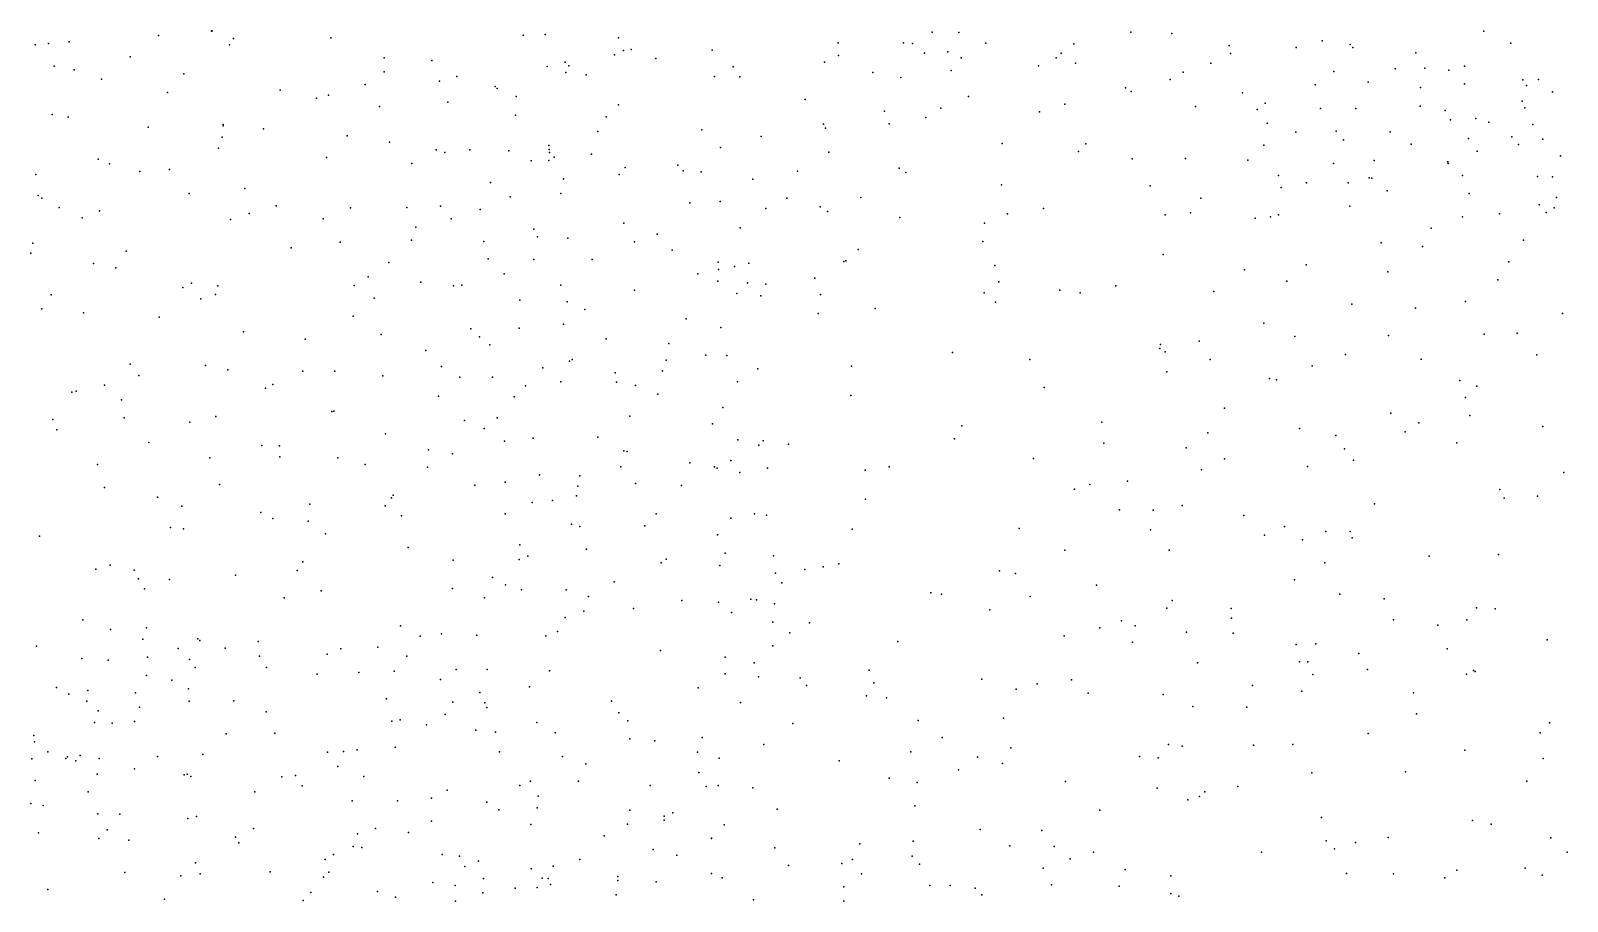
# Model space of a CAD drawing. Header units: metres. Extents: x -23.9 to 23.9, y -27.4 to 27.4.
# Drawn here: x -8.959 to -5.984, y 3.373 to 5.059 of the extents above; entities that cross this region are included whole.
import ezdxf

# ---------------------------------------------------------------- set-up
doc = ezdxf.new("R2010")
doc.units = ezdxf.units.M

msp = doc.modelspace()

# ---------------------------------------------------------------- linework, layer by layer
for p in [(-8.6087, 5.0585, -18.388), (-8.6078, 5.0593, 15.4684), (-6.1448, 5.0582, -13.8213), (-8.9501, 5.032, 21.4841), (-8.9247, 5.0347, 18.7125), (-8.8843, 5.0377, 15.4919), (-8.7117, 5.0501, 21.7867), (-8.574, 5.0322, 18.3592), (-8.5663, 5.0442, 21.9212), (-8.3777, 5.0454, 15.5731), (-8.0054, 5.0509, 18.1317), (-7.963, 5.0517, 25.4018), (-7.8208, 5.0453, 24.0506), (-7.3952, 5.0357, 17.6802), (-7.2687, 5.0358, 15.458), (-7.2514, 5.0347, 22.9086), (-7.2135, 5.0564, -23.4855), (-7.1616, 5.0557, 17.2455), (-7.1097, 5.0355, 15.443), (-6.939, 5.0342, 15.4268), (-6.8289, 5.0562, 25.0372), (-6.7495, 5.0541, 16.6303), (-6.6383, 5.0306, 16.5594), (-6.4584, 5.0399, 15.9569), (-6.4041, 5.0325, 0.792), (-6.0931, 5.0351, -23.967), (-8.7664, 5.0087, 18.4153), (-8.2747, 5.0068, 22.0215), (-8.1819, 5.0016, 25.7368), (-7.8283, 5.0126, 22.2387), (-7.8111, 5.0213, 18.0813), (-7.7962, 5.0228, 15.5092), (-7.7485, 5.0056, -22.4524), (-7.6393, 5.0216, 17.9678), (-7.3946, 5.0116, 23.1439), (-7.2282, 5.0158, 23.6194), (-7.1832, 5.0184, 17.4318), (-7.1569, 5.0068, -0.1535), (-6.9729, 5.0066, 17.1629), (-6.9637, 5.016, -14.2674), (-6.6355, 5.0153, 0.4999), (-6.5084, 5.0268, 16.173), (-6.3986, 5.0268, 15.438), (-6.2768, 5.0167, 15.8052), (-8.9133, 4.9908, -2.0312), (-8.8747, 4.9838, 18.5543), (-8.6625, 4.9761, 25.9311), (-8.2746, 4.9795, 18.3134), (-8.134, 4.9704, 18.2847), (-7.959, 4.99, 22.1352), (-7.924, 4.9984, 24.4533), (-7.9226, 4.9783, 24.8952), (-7.9171, 4.991, 25.1505), (-7.8833, 4.974, 24.1943), (-7.6347, 4.9706, 18.0977), (-7.5984, 4.9894, 15.4853), (-7.5859, 4.9698, -0.6419), (-7.4217, 4.9982, 17.8744), (-7.328, 4.9785, 22.6674), (-7.1764, 4.9822, 17.57), (-7.0072, 4.9916, 23.064), (-6.936, 4.9965, 13.7597), (-6.7271, 4.9793, 13.6201), (-6.6739, 4.9965, 16.7531), (-6.4354, 4.9802, 22.4197), (-6.3167, 4.9853, 16.1658), (-6.2593, 4.9866, 15.4328), (-6.2129, 4.9832, 15.9794), (-6.1823, 4.9906, 15.5463), (-8.8219, 4.9654, 21.6693), (-8.6941, 4.9393, 15.4997), (-8.4757, 4.944, 21.9827), (-8.3114, 4.9554, -1.5337), (-8.1676, 4.9614, -19.8853), (-8.0596, 4.9513, -20.4582), (-8.0555, 4.9472, 25.4902), (-7.2737, 4.9686, 17.7727), (-6.8391, 4.9488, 22.8249), (-6.8281, 4.9416, 17.2114), (-6.7526, 4.9647, 17.0023), (-6.4718, 4.9545, 16.6517), (-6.3688, 4.9594, 16.4672), (-6.2678, 4.9494, 16.3794), (-6.1822, 4.9562, 16.1604), (-6.0695, 4.9641, 13.1874), (-6.0626, 4.9533, 15.9496), (-6.0393, 4.9646, 15.8019), (-6.0118, 4.941, 15.5384), (-8.4058, 4.9285, 15.4822), (-8.382, 4.9347, -14.9962), (-8.2836, 4.9126, 15.5494), (-8.1515, 4.9207, 22.0607), (-8.0188, 4.9319, 15.5233), (-7.8205, 4.916, 23.9981), (-7.4595, 4.9258, 18.0991), (-7.1427, 4.932, 17.7256), (-6.9563, 4.9167, 17.5071), (-6.7034, 4.9127, 15.3943), (-6.6124, 4.9387, 16.9032), (-6.5685, 4.9191, 15.3821), (-6.2683, 4.9131, 16.7374), (-6.071, 4.9227, 16.2407), (-6.0658, 4.9101, 15.3346), (-8.9174, 4.8971, 18.7515), (-8.8864, 4.892, 15.5228), (-8.0201, 4.8959, 25.3129), (-7.8449, 4.8924, 18.2531), (-7.3057, 4.9035, 15.4504), (-7.2258, 4.8913, 24.8935), (-7.1967, 4.9093, 13.9132), (-7.0055, 4.9023, 17.6403), (-6.5843, 4.9067, 17.1017), (-6.5644, 4.8805, 17.2676), (-6.4616, 4.9087, 16.9652), (-6.3929, 4.9089, 19.2603), (-6.2201, 4.9048, 16.5541), (-6.2097, 4.8864, 16.872), (-6.1603, 4.8893, 1.0737), (-6.1352, 4.8823, 22.0077), (-8.7315, 4.8727, 18.4704), (-8.5883, 4.8532, 18.4458), (-8.5864, 4.8778, 21.8736), (-8.586, 4.875, 14.5791), (-8.5084, 4.8694, 25.917), (-8.3461, 4.8559, 25.8632), (-7.861, 4.8641, -22.0297), (-7.6592, 4.867, 18.2214), (-7.5443, 4.8545, 23.2682), (-7.4235, 4.8783, 22.6051), (-7.4196, 4.8704, 23.0596), (-7.2967, 4.8791, 23.4023), (-6.5092, 4.863, -14.0566), (-6.4312, 4.865, 18.3484), (-6.3263, 4.8634, 17.1508), (-6.1745, 4.8504, 17.0913), (-6.0909, 4.8537, 16.7106), (-6.05, 4.8776, 16.4336), (-8.5955, 4.832, 15.5156), (-8.2644, 4.8431, -19.429), (-8.174, 4.8287, 14.3743), (-8.1569, 4.8231, 25.5722), (-8.1084, 4.8286, 15.5221), (-8.0331, 4.8263, -1.149), (-7.9558, 4.8372, 24.3688), (-7.9553, 4.8292, 24.5368), (-7.9545, 4.8234, 24.6989), (-7.8731, 4.8202, 24.1044), (-7.6235, 4.8331, 23.3904), (-7.4134, 4.8243, 24.6875), (-7.0776, 4.841, 18.059), (-6.9298, 4.8251, 15.4083), (-6.9156, 4.8403, 17.9026), (-6.5713, 4.8373, 17.5798), (-6.4167, 4.8477, 17.3525), (-6.2859, 4.8393, 17.2813), (-6.1582, 4.8259, 25.5142), (-6.078, 4.8387, 16.9506), (-6.0311, 4.8493, 20.1715), (-8.8286, 4.8104, -17.8473), (-8.8066, 4.8012, 25.9738), (-8.6902, 4.7907, -18.1558), (-8.3862, 4.8137, 22.0196), (-8.2212, 4.8024, 25.6966), (-7.9898, 4.8073, -21.1695), (-7.9556, 4.8081, 24.8514), (-7.9451, 4.8144, 22.1789), (-7.808, 4.7944, 22.2954), (-7.7061, 4.7987, 15.4794), (-7.277, 4.7928, 23.1352), (-6.8258, 4.8113, 18.0181), (-6.7228, 4.8116, 17.9128), (-6.602, 4.8087, 17.8135), (-6.4365, 4.8024, 17.6929), (-6.3574, 4.8078, 17.5757), (-6.2146, 4.8054, 19.925), (-6.2139, 4.8024, 17.4708), (-5.9964, 4.8168, 16.8137), (-8.9488, 4.7805, 21.4942), (-8.7479, 4.7865, 21.7072), (-8.0688, 4.7655, 18.3648), (-7.9272, 4.7727, 24.2343), (-7.8192, 4.7807, 23.9402), (-7.6955, 4.7882, 23.6471), (-7.6608, 4.7861, 22.4181), (-7.5604, 4.7718, 18.2425), (-7.4744, 4.787, 24.1255), (-7.2642, 4.7844, 18.1843), (-6.5424, 4.7786, 15.3528), (-6.4882, 4.7648, 18.0101), (-6.4078, 4.7645, 18.0758), (-6.3674, 4.774, 17.8243), (-6.3622, 4.7735, 15.327), (-6.1863, 4.7789, 17.6096), (-6.041, 4.7766, 21.7906), (-6.0118, 4.7762, 17.4539), (-8.9445, 4.7401, 18.9256), (-8.9371, 4.7349, 15.5642), (-8.6518, 4.7437, 21.7894), (-8.5441, 4.7536, -18.559), (-8.0304, 4.7377, 25.0924), (-7.9326, 4.7442, 15.4962), (-7.4947, 4.7349, 23.0702), (-7.3513, 4.7365, 22.815), (-7.0793, 4.7606, 22.875), (-6.7915, 4.7588, 13.8107), (-6.6929, 4.7349, 25.354), (-6.5378, 4.7557, 18.735), (-6.3321, 4.7489, 17.9672), (-6.1734, 4.744, 17.8435), (-6.0041, 4.736, 17.7314), (-8.9037, 4.7167, 18.788), (-8.8257, 4.7101, 21.6215), (-8.5362, 4.7054, 18.5024), (-8.4837, 4.7203, -1.6843), (-8.3395, 4.7165, -19.1215), (-8.2308, 4.7171, 22.0676), (-8.1653, 4.7193, 25.432), (-8.0885, 4.7127, 25.212), (-7.6827, 4.7258, -22.825), (-7.6241, 4.7284, 23.5415), (-7.5353, 4.7148, 23.5894), (-7.4303, 4.7179, 22.9394), (-7.4157, 4.7093, 24.9296), (-7.0674, 4.7044, 18.2372), (-6.9979, 4.7149, 13.9436), (-6.7624, 4.7027, 18.2012), (-6.7134, 4.7062, 0.3527), (-6.5428, 4.7027, -24.006), (-6.4045, 4.7196, 22.0838), (-6.1146, 4.7045, 13.3655), (-6.0378, 4.7217, 17.8662), (-6.0245, 4.7072, 17.4506), (-6.0089, 4.716, 15.2493), (-8.8594, 4.6971, -1.9963), (-8.5722, 4.6938, 25.9465), (-8.3928, 4.6952, 15.5307), (-8.2134, 4.6789, 15.5218), (-8.1448, 4.6951, -20.1254), (-7.9845, 4.675, 24.5527), (-7.8102, 4.6862, 15.4618), (-7.5851, 4.6773, 22.5081), (-7.2762, 4.6977, 15.4003), (-7.1118, 4.6864, 15.3729), (-6.5881, 4.6962, 22.2469), (-6.5581, 4.6986, 18.1443), (-6.2473, 4.677, 18.0806), (-6.1861, 4.6989, 15.2621), (-8.955, 4.6478, 14.8353), (-8.3596, 4.6499, 25.7903), (-8.2213, 4.6537, -19.7415), (-8.0815, 4.6507, 22.1104), (-7.9775, 4.6599, 24.3273), (-7.9189, 4.6577, -14.7496), (-7.7895, 4.6502, 18.3706), (-7.7459, 4.6655, 23.7618), (-7.1155, 4.6511, -0.159), (-6.344, 4.6481, 19.6682), (-6.0685, 4.6533, 18.0605), (-8.9589, 4.6282, 21.4578), (-8.7738, 4.6324, 18.5922), (-8.4549, 4.6387, 25.8952), (-8.0728, 4.6171, 15.4899), (-7.9844, 4.6161, -21.7173), (-7.8714, 4.6164, 24.0179), (-7.7168, 4.6343, 22.3998), (-7.3841, 4.6124, 22.7605), (-7.3802, 4.6138, -0.4714), (-7.3564, 4.6357, 18.3349), (-6.7663, 4.626, 15.2946), (-6.2639, 4.6413, 17.6687), (-8.8371, 4.6084, 25.9996), (-8.7939, 4.5997, 15.5783), (-8.3052, 4.5826, 14.4852), (-8.2653, 4.61, 18.4833), (-8.0419, 4.5884, 24.8892), (-7.6668, 4.5886, 23.6475), (-7.6277, 4.6107, 18.3894), (-7.6268, 4.5966, 23.2918), (-7.596, 4.6024, 24.3621), (-7.5685, 4.6089, 24.7075), (-7.0917, 4.6042, 18.3343), (-6.6088, 4.5961, 15.2575), (-6.4891, 4.6061, 0.617), (-6.3312, 4.5923, 21.862), (-6.0969, 4.6113, 15.2009), (-8.6643, 4.5617, 15.5774), (-8.6476, 4.5703, -1.8251), (-8.5964, 4.5654, 21.81), (-8.3329, 4.5657, 25.6484), (-8.2038, 4.5724, 25.3063), (-8.1405, 4.5648, 18.4912), (-8.1244, 4.5662, -1.2869), (-7.9324, 4.5662, 24.1658), (-7.7895, 4.5564, 15.3854), (-7.6283, 4.5742, -0.7467), (-7.5711, 4.5708, 15.3658), (-7.5353, 4.5681, 22.5846), (-7.4403, 4.5798, 23.0697), (-7.0844, 4.5726, -23.8092), (-6.9664, 4.557, 25.366), (-6.8575, 4.5652, 22.3968), (-6.6682, 4.554, 18.3333), (-6.5263, 4.5744, 18.2979), (-6.118, 4.5765, 20.3066), (-8.9193, 4.5475, 18.9257), (-8.6292, 4.5401, 18.6012), (-8.6009, 4.5483, 14.6441), (-8.2937, 4.5412, -1.5128), (-8.0117, 4.5371, 24.4798), (-7.9203, 4.534, 22.2506), (-7.5915, 4.5504, 23.4745), (-7.5453, 4.5457, -14.5645), (-7.4296, 4.5484, 25.1557), (-7.1128, 4.5517, 15.2965), (-7.0908, 4.5335, 22.6223), (-6.9269, 4.5515, 15.2727), (-6.4008, 4.5298, 13.6433), (-6.1807, 4.5345, 18.2692), (-8.9374, 4.5205, 26.0267), (-8.8568, 4.5131, 18.7145), (-8.7101, 4.5044, 21.6935), (-8.3343, 4.5062, 22.044), (-7.8857, 4.5191, -22.5135), (-7.6896, 4.5009, 23.7329), (-7.4339, 4.5117, 15.3146), (-7.3234, 4.5212, 18.4389), (-6.2774, 4.522, 25.6564), (-5.9928, 4.5115, 20.5173), (-8.5468, 4.4762, 15.5965), (-8.2803, 4.4709, 25.3557), (-8.1065, 4.4815, -20.7112), (-8.0899, 4.466, 15.57), (-8.0131, 4.4828, 24.3542), (-7.9271, 4.491, -1.0837), (-7.6227, 4.4842, 18.508), (-6.571, 4.4927, 19.0923), (-6.5113, 4.4671, 15.1717), (-6.3294, 4.4687, 19.8857), (-6.1445, 4.4715, 21.5356), (-6.0807, 4.4731, 1.1062), (-8.4273, 4.4616, 18.6211), (-8.1938, 4.44, 18.6147), (-8.0698, 4.451, 22.1427), (-7.8444, 4.4623, 23.9771), (-7.7231, 4.4536, 23.7751), (-7.1737, 4.4357, 18.488), (-6.7727, 4.4439, 0.2363), (-6.7711, 4.4513, 25.514), (-6.7622, 4.4372, 15.1867), (-6.6964, 4.458, 18.4269), (-8.7661, 4.4136, 15.624), (-8.6205, 4.4109, 21.7608), (-8.1632, 4.4091, 24.9388), (-7.967, 4.4062, 18.5838), (-7.9159, 4.4194, 24.1078), (-7.9107, 4.4224, 15.4226), (-7.7284, 4.4212, -22.9664), (-7.6519, 4.4308, 22.5126), (-7.6109, 4.4301, 15.3073), (-7.5512, 4.4046, 22.8697), (-7.3693, 4.4094, 15.2483), (-7.024, 4.4225, 15.2117), (-6.675, 4.4225, 18.6489), (-6.4775, 4.4101, 21.7933), (-6.4132, 4.4322, 18.3846), (-6.2666, 4.4233, -13.9296), (-6.0426, 4.4316, 18.2921), (-8.7494, 4.3916, 18.6835), (-8.5774, 4.4027, 25.9349), (-8.4319, 4.4, 25.6584), (-8.3699, 4.4001, 15.6455), (-8.2774, 4.3908, 25.2219), (-8.128, 4.3884, 24.81), (-8.0644, 4.388, 24.6356), (-7.9322, 4.3794, 14.4505), (-7.827, 4.3968, 18.5615), (-7.8243, 4.3785, 22.3649), (-7.7353, 4.4002, -0.8888), (-7.59, 4.3789, 23.302), (-6.7588, 4.3985, 13.9902), (-6.56, 4.3857, 0.4929), (-6.5464, 4.383, 17.9838), (-6.1915, 4.3815, 15.0823), (-8.8792, 4.3589, 18.689), (-8.8707, 4.3608, 14.8233), (-8.8159, 4.3726, 21.572), (-8.7832, 4.3441, 26.0192), (-8.5045, 4.367, -15.183), (-8.4898, 4.3738, 25.7752), (-8.169, 4.3513, 22.1272), (-8.0225, 4.3499, 15.557), (-8.0005, 4.3712, 24.275), (-7.788, 4.3722, 23.4477), (-7.7443, 4.355, 24.8377), (-7.3707, 4.3528, 18.4841), (-6.9967, 4.3679, 18.4394), (-6.1803, 4.3488, 20.432), (-6.1588, 4.371, 17.381), (-8.3757, 4.3215, 18.6076), (-8.3721, 4.3226, 21.9768), (-7.619, 4.3292, 23.0589), (-6.6472, 4.328, 15.1099), (-6.325, 4.3184, 15.0634), (-8.9164, 4.3064, 26.0453), (-8.9082, 4.2862, 21.471), (-8.7779, 4.3094, 15.72), (-8.651, 4.301, 15.6764), (-8.6005, 4.3117, 18.6343), (-8.1189, 4.3042, 15.6657), (-8.0807, 4.2888, -21.4887), (-8.0554, 4.3095, 24.4626), (-7.7987, 4.3125, 24.4794), (-7.6387, 4.2975, 23.6712), (-7.1558, 4.2936, 18.4335), (-6.885, 4.3013, 15.1251), (-6.502, 4.2887, 15.0691), (-6.2711, 4.2999, 18.2983), (-6.1719, 4.3141, 21.2999), (-6.0311, 4.2927, 25.7796), (-8.7305, 4.2616, 21.6323), (-8.5111, 4.2559, 25.6481), (-8.4772, 4.2551, 21.8672), (-8.2716, 4.2781, 25.029), (-8.0417, 4.2645, -21.9818), (-7.9859, 4.2698, 18.5364), (-7.8609, 4.272, 24.0513), (-7.5894, 4.2666, 23.1871), (-7.5487, 4.2564, 18.4727), (-7.5408, 4.2648, 23.5041), (-7.4916, 4.2583, -0.6452), (-7.1699, 4.2688, -14.3951), (-6.8807, 4.2604, 18.3738), (-6.6796, 4.2806, 18.3466), (-6.4317, 4.2755, 18.2927), (-6.2972, 4.2826, 20.1652), (-6.1975, 4.2609, 15.0145), (-8.6123, 4.2316, -1.7941), (-8.4763, 4.2341, 25.519), (-8.3641, 4.232, 15.7289), (-8.1886, 4.2475, 24.7542), (-8.1421, 4.2397, 24.6151), (-7.8107, 4.2453, 15.4054), (-7.8041, 4.2443, 22.4205), (-7.6035, 4.227, -23.3873), (-7.017, 4.2309, 18.3816), (-6.7217, 4.2514, 18.4814), (-6.6473, 4.2302, 19.1018), (-6.4147, 4.2494, 21.5429), (-6.3973, 4.2271, 19.9031), (-8.8297, 4.2188, 18.631), (-8.3116, 4.2189, 14.669), (-8.1904, 4.2136, -20.4668), (-7.9737, 4.1993, 24.2588), (-7.8953, 4.197, 15.5044), (-7.816, 4.2143, 18.4932), (-7.6826, 4.2223, 22.9936), (-7.6348, 4.2143, 14.4307), (-7.6295, 4.2121, 22.5933), (-7.5855, 4.2034, 22.7473), (-7.532, 4.2116, 15.2502), (-7.3429, 4.2081, 15.1903), (-7.2968, 4.2144, 25.4587), (-6.6919, 4.2086, 15.0478), (-6.4863, 4.2149, 19.6227), (-5.9902, 4.2032, -13.7555), (-8.8163, 4.1742, 21.5372), (-8.5931, 4.1802, 15.7398), (-8.0988, 4.1792, 24.3837), (-8.0403, 4.1849, 22.2157), (-7.8994, 4.1772, -1.1003), (-7.7879, 4.1823, 23.9502), (-7.6985, 4.1783, 23.8008), (-6.9375, 4.1714, 15.0579), (-6.9083, 4.1805, 22.0039), (-6.8353, 4.1868, 0.1165), (-6.1138, 4.1706, 14.9164), (-8.7133, 4.1559, 25.9853), (-8.666, 4.1385, 18.5796), (-8.4184, 4.1421, 25.2161), (-8.2723, 4.1389, 24.8122), (-8.2604, 4.1544, 15.7738), (-8.2569, 4.1594, 22.0559), (-7.9876, 4.1457, 14.5918), (-7.9484, 4.1493, 23.6176), (-7.9019, 4.1583, 23.292), (-7.3426, 4.1518, 18.3943), (-6.729, 4.1393, 21.7541), (-6.3567, 4.1425, 14.9675), (-6.1054, 4.1541, 20.7549), (-6.0409, 4.1576, 17.0485), (-8.5132, 4.1263, 21.8113), (-8.49, 4.1147, 25.3689), (-8.4216, 4.1095, -1.6342), (-8.2409, 4.1197, 24.5853), (-8.0405, 4.1234, -22.3011), (-7.7478, 4.1235, 22.5064), (-7.6029, 4.1149, 22.937), (-7.5572, 4.1233, 23.5764), (-7.5343, 4.1207, 23.3937), (-6.8503, 4.1313, 25.6913), (-6.7855, 4.1304, 18.7549), (-6.6096, 4.1202, 17.787), (-8.9422, 4.0801, 15.1866), (-8.6882, 4.0971, 15.8502), (-8.6633, 4.0947, 25.8106), (-8.3882, 4.0844, 21.9232), (-7.9115, 4.1032, 25.0725), (-7.8953, 4.0988, 18.4615), (-7.7698, 4.1005, -14.7275), (-7.629, 4.083, 23.7071), (-7.3682, 4.0938, 14.3986), (-7.045, 4.095, 15.0802), (-6.7904, 4.0924, 14.9999), (-6.5701, 4.0819, 14.9602), (-6.5308, 4.0991, 17.5141), (-6.4508, 4.0889, -14.0504), (-6.4036, 4.0895, 0.6406), (-6.4001, 4.0769, 13.9696), (-8.2277, 4.0584, 18.4914), (-8.0115, 4.0634, 15.6687), (-7.883, 4.0548, 15.5534), (-7.614, 4.0475, 22.7932), (-6.9562, 4.0531, 14.2732), (-6.7545, 4.0531, 18.2079), (-6.4965, 4.073, 18.2126), (-8.8052, 4.0237, 18.5563), (-8.4318, 4.0305, 15.8241), (-8.1409, 4.0336, 15.8013), (-8.0131, 4.0349, 22.2904), (-7.9962, 4.0415, 24.4677), (-7.7384, 4.0286, 15.4306), (-7.7285, 4.0354, 23.8862), (-7.6246, 4.0233, 22.6494), (-7.5203, 4.0419, -23.7168), (-7.4245, 4.0208, -0.6075), (-7.3939, 4.0264, 18.3199), (-6.453, 4.0284, 14.9149), (-6.2511, 4.0417, 18.2505), (-6.1167, 4.0444, 14.8195), (-8.8328, 4.0161, -18.1643), (-8.7585, 4.0141, 25.944), (-8.75, 3.9974, 15.9924), (-8.6904, 3.9965, -1.8065), (-8.5625, 4.0049, 25.3941), (-8.4428, 4.0137, 25.0228), (-8.0647, 4.0003, 24.2126), (-7.8294, 3.992, 18.3853), (-7.5168, 4.0082, 22.6397), (-7.5046, 3.99, 23.4502), (-7.4596, 4.0155, 15.1984), (-7.0829, 4.0128, -23.9735), (-7.052, 4.0076, 18.2376), (-6.5118, 3.9955, 17.2602), (-8.7385, 3.9782, 21.6027), (-8.468, 3.961, 24.7852), (-8.3967, 3.9746, 18.4834), (-8.1421, 3.9791, 22.1677), (-8.0804, 3.9607, 24.0135), (-8.0396, 3.9859, 23.4363), (-8.0086, 3.9761, -22.7148), (-7.9223, 3.976, 25.3645), (-7.8785, 3.9635, 23.079), (-7.5646, 3.9582, 18.3085), (-7.2159, 3.9705, 15.1153), (-7.1955, 3.968, 18.2401), (-7.0235, 3.9635, 25.7316), (-6.8953, 3.9852, 15.017), (-6.4242, 3.9677, 25.911), (-6.3381, 3.9586, 14.8605), (-7.8878, 3.9348, 24.0426), (-7.7916, 3.9403, 22.5448), (-7.6983, 3.9556, 18.3339), (-7.6272, 3.9522, 23.736), (-7.6017, 3.9323, 14.5656), (-7.5537, 3.9566, 23.0924), (-7.5186, 3.9492, 23.315), (-7.1014, 3.9374, 22.0659), (-6.7592, 3.9407, 14.9677), (-6.7488, 3.9556, 17.4596), (-6.6341, 3.9403, 21.476), (-6.1593, 3.9411, 18.2471), (-6.123, 3.9392, 13.8929), (-8.8578, 3.9178, 26.0494), (-8.8046, 3.8997, 25.89), (-8.7347, 3.9023, 25.7035), (-8.2431, 3.9064, 24.2512), (-7.9242, 3.9228, 22.4367), (-7.5221, 3.9135, 15.2793), (-7.4507, 3.9122, 18.2542), (-6.8886, 3.9029, 17.8026), (-6.8466, 3.9161, 18.2826), (-6.8201, 3.9062, 18.1219), (-6.634, 3.9213, 14.9256), (-6.3197, 3.9182, 18.2136), (-6.2341, 3.9076, 14.7868), (-6.178, 3.9178, 0.863), (-8.7419, 3.8804, 16.0856), (-8.6351, 3.8814, 15.9871), (-8.6312, 3.8781, 25.1586), (-8.5184, 3.8761, 24.4597), (-8.2047, 3.8863, -21.1453), (-8.1636, 3.8912, 18.385), (-8.095, 3.8882, 15.8207), (-7.9613, 3.8868, 18.3409), (-7.939, 3.8958, -1.1851), (-7.4891, 3.8928, -14.6009), (-7.2796, 3.8763, 25.6863), (-6.958, 3.8868, -0.0852), (-6.8257, 3.875, 18.8358), (-6.7209, 3.8944, -14.197), (-6.6302, 3.892, 18.1525), (-6.5084, 3.8702, 19.673), (-6.4704, 3.8713, 0.5219), (-6.0225, 3.8796, 18.2355), (-8.948, 3.8672, 18.5181), (-8.8598, 3.8431, -1.9001), (-8.8092, 3.8401, 15.4183), (-8.7326, 3.8459, 25.5341), (-8.6735, 3.8623, 25.2984), (-8.6513, 3.8411, -18.8274), (-8.5825, 3.8631, 24.752), (-8.5162, 3.8474, 15.2097), (-8.3847, 3.8517, 21.9284), (-8.3581, 3.8617, 15.9121), (-8.2868, 3.8654, -15.0761), (-8.2303, 3.8477, 22.07), (-7.7394, 3.8584, 15.504), (-7.6143, 3.8461, 22.8811), (-7.5221, 3.8675, 23.2053), (-6.3871, 3.8531, 20.1126), (-6.2162, 3.8617, 16.858), (-8.7346, 3.8104, 21.6077), (-8.6406, 3.826, -15.3605), (-8.5021, 3.8256, 18.4095), (-8.4043, 3.8129, 24.2786), (-8.3234, 3.8162, 18.3668), (-8.2553, 3.8188, 15.0701), (-8.135, 3.8221, 24.7785), (-8.0752, 3.8219, 22.3621), (-7.9542, 3.8196, 23.9901), (-7.6142, 3.8137, 25.5935), (-7.558, 3.8351, 23.0079), (-7.3356, 3.8208, 15.146), (-6.6997, 3.8346, 0.2294), (-6.5017, 3.837, 14.1568), (-6.4861, 3.8367, -24.2189), (-6.4763, 3.8124, 21.0535), (-6.3705, 3.8221, 14.8599), (-6.1786, 3.8126, 18.1724), (-6.165, 3.8202, -13.8898), (-6.1616, 3.8181, 25.9687), (-8.9087, 3.7871, 16.2356), (-8.8484, 3.7809, 25.7541), (-8.6858, 3.8014, 24.9201), (-8.6536, 3.7842, 24.5978), (-8.1651, 3.8023, 24.1136), (-7.993, 3.7885, 15.7687), (-7.6663, 3.7865, 22.6801), (-7.5496, 3.8078, 23.6406), (-7.4692, 3.8057, 23.4867), (-7.4564, 3.791, 18.1734), (-7.326, 3.7961, 22.2554), (-7.1173, 3.8032, 18.1127), (-7.0505, 3.7839, 15.0358), (-7.0097, 3.7942, 21.8536), (-6.9435, 3.8018, 17.3539), (-6.5929, 3.7911, 21.273), (-6.4975, 3.7796, 18.154), (-8.8848, 3.7742, 25.912), (-8.8504, 3.7605, 25.6145), (-8.7558, 3.7764, 25.1592), (-8.6522, 3.7605, 24.4128), (-8.5653, 3.7615, 16.0266), (-8.2698, 3.7653, -20.8413), (-8.1418, 3.7583, 25.0799), (-8.0893, 3.7772, 18.2928), (-8.0797, 3.7575, 24.0206), (-7.834, 3.7606, 22.6143), (-7.5846, 3.7581, 15.4033), (-7.3408, 3.7711, 14.5567), (-7.3015, 3.7669, -0.5117), (-6.911, 3.7763, -24.1317), (-6.766, 3.7735, 14.9506), (-6.7084, 3.7504, 19.184), (-6.2811, 3.7767, 20.5431), (-8.8352, 3.7194, 18.4054), (-8.8283, 3.7418, 21.5223), (-8.758, 3.721, 24.761), (-8.7483, 3.7487, 16.2046), (-8.5027, 3.7401, 21.8211), (-8.2597, 3.7218, 23.711), (-8.2437, 3.7247, 24.2024), (-8.1566, 3.7346, 15.9431), (-8.0756, 3.7482, 23.3119), (-7.979, 3.7193, 18.2312), (-7.8202, 3.7379, 18.2115), (-7.8027, 3.7223, -1.0627), (-7.2403, 3.7234, 18.0838), (-7.0755, 3.7278, 14.4849), (-6.6039, 3.7487, 14.9314), (-6.2755, 3.7357, 14.7624), (-8.9531, 3.694, 25.7132), (-8.8015, 3.7181, 25.0033), (-8.5807, 3.6975, 18.3388), (-8.4864, 3.6984, -19.7137), (-8.1927, 3.7146, 22.2094), (-8.0967, 3.7043, 25.3934), (-8.0592, 3.7008, 22.4487), (-7.9431, 3.6991, 15.0175), (-7.6587, 3.6901, 14.8356), (-7.4833, 3.7175, 15.3269), (-7.1942, 3.6904, 22.0174), (-6.3689, 3.6976, 18.0575), (-6.0359, 3.699, 14.5566), (-6.018, 3.7186, 18.0508), (-8.9516, 3.6818, 15.7243), (-8.9255, 3.6625, 25.1337), (-8.384, 3.6616, 16.0093), (-8.3533, 3.6631, -20.3225), (-8.327, 3.6665, 15.3226), (-8.2535, 3.6712, 18.2545), (-8.0511, 3.6627, 23.9231), (-7.7991, 3.6874, 23.779), (-7.7503, 3.6836, 15.5885), (-7.668, 3.662, 18.1292), (-7.5391, 3.6766, 23.2426), (-7.2548, 3.6622, -14.5011), (-7.0609, 3.6702, 18.5691), (-6.756, 3.6769, 18.0676), (-6.7292, 3.6736, 14.3711), (-6.5911, 3.675, 19.5166), (-6.5152, 3.6765, 18.046), (-6.182, 3.6659, 14.6323), (-8.9569, 3.6489, 18.3497), (-8.8912, 3.6496, 24.2999), (-8.8878, 3.6528, 24.8027), (-8.8715, 3.6451, 24.6116), (-8.8634, 3.6554, -18.3894), (-8.8263, 3.6495, 24.4181), (-8.7133, 3.6534, 18.3206), (-8.6257, 3.6571, -19.2725), (-8.3641, 3.6341, 21.9491), (-7.9289, 3.6536, 15.7667), (-7.8838, 3.6391, 22.6423), (-7.6258, 3.6504, 23.1008), (-7.3934, 3.6449, 18.0618), (-7.1256, 3.6519, 15.0642), (-7.0773, 3.6396, 18.0218), (-6.8121, 3.6535, 15.0071), (-6.7756, 3.6506, 21.4605), (-6.03, 3.6493, 0.9396), (-8.9502, 3.6067, 24.4941), (-8.8305, 3.6192, 16.4012), (-8.7579, 3.6293, 21.5879), (-8.6619, 3.6178, 24.2517), (-8.6561, 3.6192, 21.6813), (-8.6491, 3.6143, 16.2295), (-8.4726, 3.6138, 21.8498), (-8.4459, 3.6167, 24.1133), (-8.3139, 3.6148, 24.0268), (-7.9909, 3.6058, 23.809), (-7.8979, 3.6056, 18.1353), (-7.6654, 3.6223, -14.721), (-7.2967, 3.6113, 17.4852), (-7.2422, 3.6028, -24.0006), (-7.1626, 3.6276, 17.2322), (-6.9552, 3.605, 15.0523), (-6.4783, 3.6214, 14.96), (-6.2969, 3.6234, 0.6502), (-6.0616, 3.6054, 26.0505), (-8.8479, 3.5847, 18.2438), (-8.5249, 3.5846, 16.1418), (-8.4332, 3.5965, 18.2002), (-8.183, 3.5724, 23.8821), (-8.1525, 3.588, -1.4454), (-8.0119, 3.5972, 22.5528), (-7.9763, 3.5766, 22.9591), (-7.7594, 3.597, 22.8984), (-7.6508, 3.5954, 15.534), (-7.6275, 3.5974, 22.5037), (-7.5603, 3.5924, 23.5165), (-6.7779, 3.5922, 0.0925), (-6.6956, 3.576, 16.875), (-6.6856, 3.5848, 26.0481), (-6.6216, 3.5952, 21.1048), (-8.9587, 3.5621, 24.1386), (-8.9351, 3.5585, 16.6009), (-8.8289, 3.5423, -1.8845), (-8.7866, 3.5414, 24.1786), (-8.3362, 3.5673, 24.5324), (-8.2485, 3.5676, 18.133), (-8.0754, 3.5646, 18.1036), (-8.0524, 3.5502, -14.9317), (-7.9781, 3.5542, 15.8546), (-7.7985, 3.5494, 18.0421), (-7.7153, 3.5443, 25.7289), (-7.5138, 3.5511, 15.4259), (-7.2466, 3.5578, 17.9741), (-6.8884, 3.5497, 17.9335), (-6.7181, 3.5692, 17.9409), (-8.8109, 3.5112, -15.745), (-8.6549, 3.5335, 24.1244), (-8.638, 3.5371, 18.1467), (-8.5273, 3.5136, 24.0143), (-8.2911, 3.5137, 22.0784), (-8.1826, 3.5278, -22.3826), (-7.9906, 3.5218, 23.6862), (-7.8035, 3.5224, 15.1585), (-7.7326, 3.5303, 23.035), (-7.7323, 3.5377, 15.634), (-7.616, 3.521, -23.747), (-7.1204, 3.5122, 17.8905), (-6.4592, 3.5349, 20.8199), (-6.1673, 3.5297, 14.6046), (-6.1311, 3.5224, 16.4652), (-8.9439, 3.5057, 16.7313), (-8.8269, 3.4947, 18.1146), (-8.7691, 3.4912, 15.8569), (-8.5627, 3.4972, 15.7094), (-8.556, 3.486, 16.2549), (-8.3262, 3.5035, 16.0911), (-8.2274, 3.506, -22.0078), (-7.8482, 3.4997, 23.5637), (-7.6408, 3.4953, 17.8571), (-7.6406, 3.4944, 23.2644), (-7.3531, 3.4841, 17.8442), (-7.2499, 3.4894, 18.3406), (-7.0009, 3.5101, -0.1995), (-6.4501, 3.4903, 16.6345), (-6.3936, 3.487, 20.2411), (-6.3302, 3.4964, 14.8315), (-6.0152, 3.4955, 17.7951), (-8.389, 3.4538, -20.5804), (-8.3729, 3.4638, -15.2086), (-8.3344, 3.4789, 18.0211), (-8.3175, 3.477, 23.8279), (-8.1625, 3.4633, 22.4619), (-8.1285, 3.4604, 23.6839), (-7.8953, 3.454, 22.8024), (-7.7537, 3.473, 23.4631), (-7.7077, 3.4624, -0.9971), (-7.5179, 3.4767, -0.7898), (-7.3678, 3.4539, 17.1772), (-7.252, 3.4601, 15.2906), (-7.0632, 3.4805, 15.1367), (-6.9772, 3.4792, 18.8448), (-6.9461, 3.4554, 17.7867), (-6.901, 3.4678, 15.0978), (-6.5753, 3.468, 15.0391), (-6.4344, 3.4746, 17.8078), (-5.9835, 3.4683, 14.0745), (-8.7767, 3.4289, 24.0115), (-8.6684, 3.4225, 17.9906), (-8.6399, 3.4474, 23.9891), (-8.6305, 3.4263, 16.3947), (-8.495, 3.4301, 17.976), (-8.3817, 3.429, 16.2903), (-8.118, 3.4405, 17.9359), (-8.0917, 3.4506, 15.465), (-7.99, 3.4355, 16.6922), (-7.9474, 3.4406, 17.8653), (-7.6406, 3.4266, 17.7147), (-7.4916, 3.4419, 17.7587), (-7.3884, 3.4463, 15.4011), (-7.35, 3.4258, 18.1175), (-7.238, 3.4445, 17.7177), (-6.9985, 3.4369, 21.5991), (-6.8394, 3.4346, 14.7864), (-6.7514, 3.4224, 17.7475), (-6.411, 3.4268, 14.9566), (-6.3199, 3.426, 20.5491), (-6.1973, 3.4333, 17.7398), (-6.0651, 3.4373, -13.8954), (-6.0324, 3.4232, -24.3884), (-8.926, 3.3958, 16.279), (-8.3921, 3.4194, 16.0366), (-8.1803, 3.4092, 17.697), (-8.1373, 3.4036, 23.1518), (-8.0824, 3.4168, 16.0097), (-8.021, 3.3982, -23.0436), (-7.9785, 3.3999, 22.7022), (-7.9683, 3.4178, 17.6576), (-7.9567, 3.4171, 23.5119), (-7.9524, 3.4054, 16.4026), (-7.822, 3.4207, 22.6184), (-7.822, 3.4132, 17.6695), (-7.7479, 3.4104, 23.1529), (-7.6201, 3.4181, 17.299), (-7.3842, 3.4009, 15.242), (-7.2176, 3.4034, 16.992), (-7.1786, 3.4032, -0.4323), (-7.13, 3.3981, 15.251), (-6.982, 3.4048, 17.6511), (-6.8509, 3.4024, -24.2631), (-6.2206, 3.4185, 14.2318), (-8.6999, 3.3768, 16.4372), (-8.4313, 3.3742, 17.5372), (-8.4162, 3.3898, 24.713), (-8.2872, 3.3918, 22.1717), (-8.2525, 3.3806, 23.646), (-8.1364, 3.3733, 22.5753), (-8.0833, 3.3893, 16.0693), (-7.8254, 3.3853, 23.0283), (-7.559, 3.3758, 15.5817), (-7.3842, 3.3729, 17.6627), (-7.1174, 3.3854, 15.1451), (-6.7512, 3.388, -14.2937), (-6.7356, 3.3831, 19.2278)]:
    msp.add_point(p)

doc.saveas('drawing.dxf')
